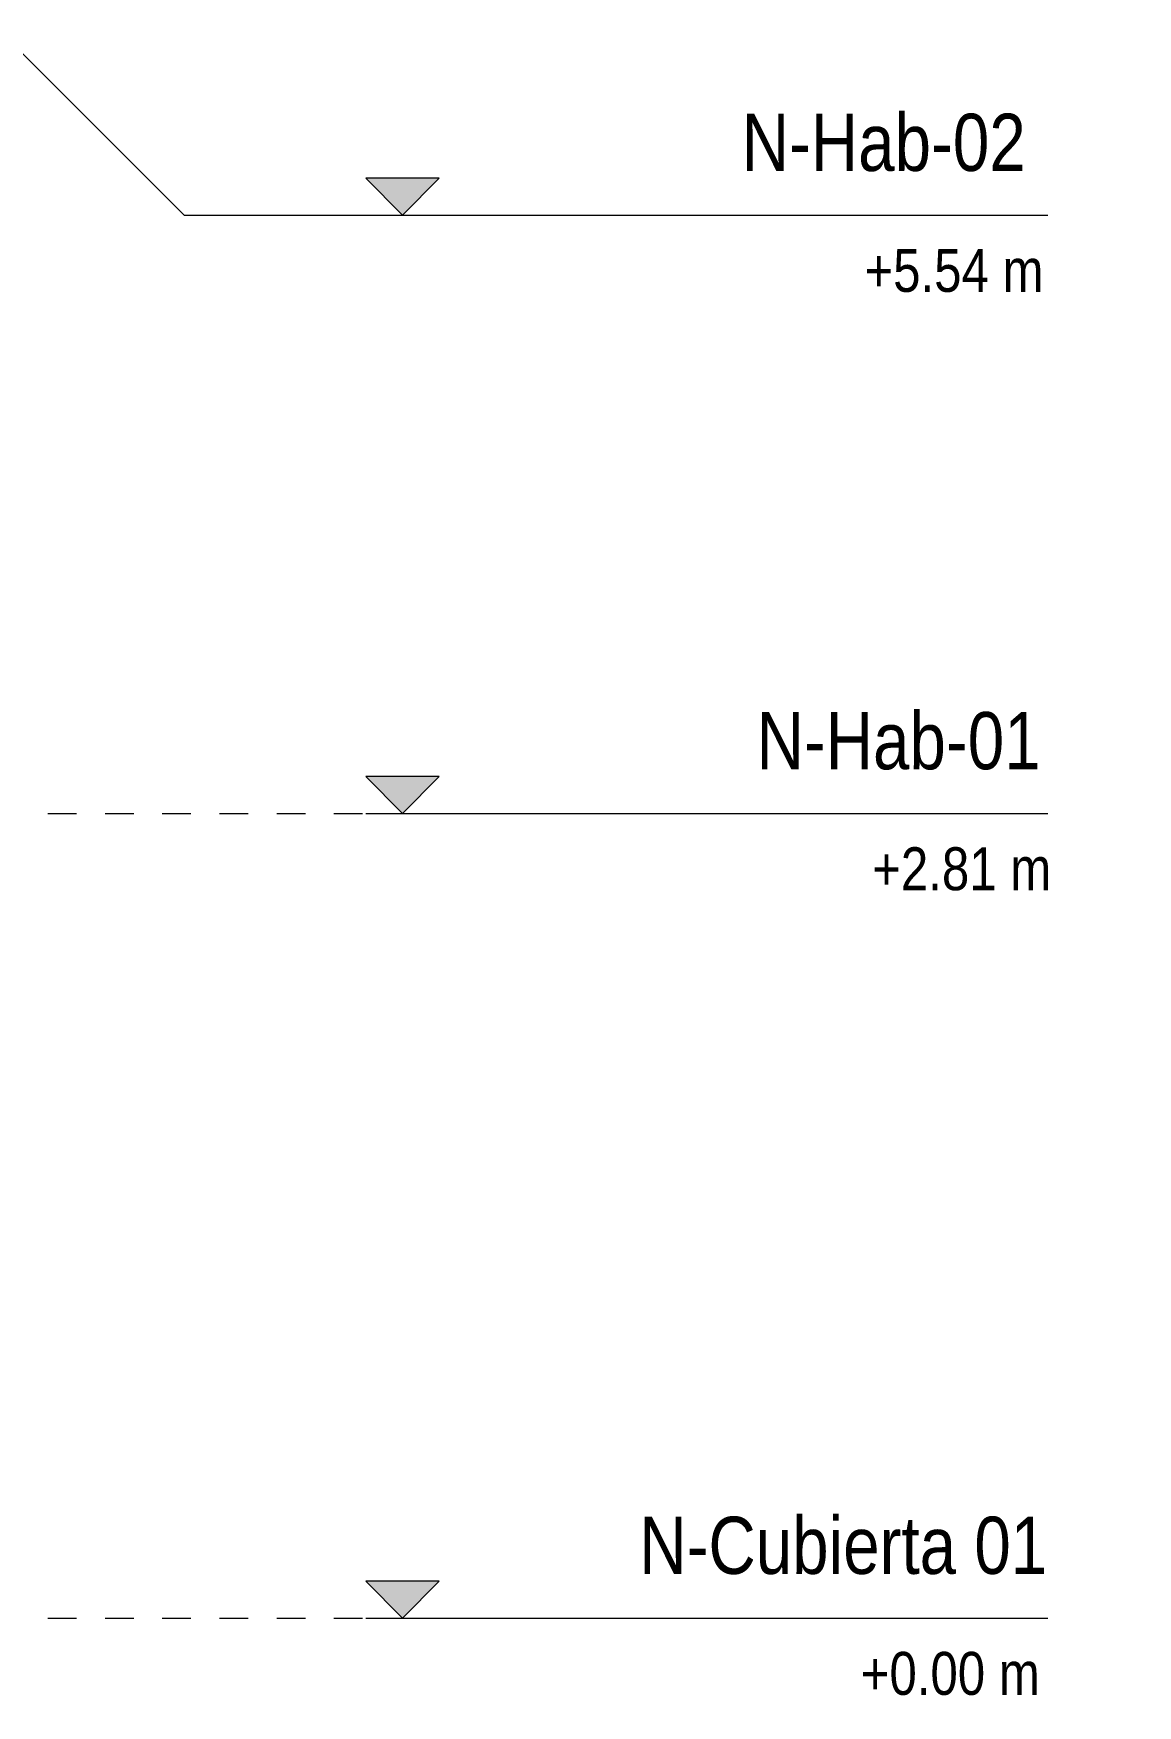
# Model space of a CAD drawing. Header units: metres. Extents: x -3 to 137, y -7 to 15.
# Drawn here: x 33.5 to 37.36, y -0.31 to 5.54 of the extents above; entities that cross this region are included whole.
import ezdxf

# ---------------------------------------------------------------- set-up
doc = ezdxf.new("R2010")
doc.units = ezdxf.units.M
doc.linetypes.add('Centre', pattern=[0.03175, 0.00635, -0.00475, 0.0159, -0.00475])
doc.layers.add('A-FLOR-LEVL', color=7, linetype='Continuous', lineweight=9)
doc.styles.add('Saira Condensed', font='SairaCondensed-Regular.ttf', dxfattribs={"height": 0.2})
doc.styles.add('Saira Condensed_1', font='SairaCondensed-Regular.ttf', dxfattribs={"height": 0.15})

# ---------------------------------------------------------------- blocks, each defined once
blk = doc.blocks.new('Level - Con_Triangulo-1145791-Elevation 4 - a')
at = {"layer": 'A-FLOR-LEVL', "true_color": 0xe2e2e2}
blk.add_hatch(color=254, dxfattribs=at).paths.add_polyline_path([(2.1688, 0.1286), (2.0402, 0), (1.9116, 0.1286)])
at = {"layer": 'A-FLOR-LEVL', "color": 253, "true_color": 0xaaaaaa}
for p, q in [((2.1688, 0.1286), (1.9116, 0.1286)), ((1.9116, 0.1286), (2.0402, 0)), ((2.0402, 0), (2.1688, 0.1286)), ((1.9116, 0), (4.296, 0))]:
    blk.add_line(p, q, dxfattribs=at)

msp = doc.modelspace()

# ---------------------------------------------------------------- linework, layer by layer
at = {"layer": 'A-FLOR-LEVL', "color": 253, "true_color": 0xaaaaaa}
for p, q in [((33.3921, 5.539), (34.0271, 4.904)), ((34.0271, 4.904), (34.6621, 4.904))]:
    msp.add_line(p, q, dxfattribs=at)
at = {"layer": 'A-FLOR-LEVL', "color": 253, "linetype": 'Centre', "true_color": 0xaaaaaa}
for p, q in [((17.1512, 2.8125), (34.6621, 2.8125)), ((17.1512, 0), (34.6621, 0))]:
    msp.add_line(p, q, dxfattribs=at)

# ---------------------------------------------------------------- block references
at = {"layer": 'A-FLOR-LEVL', "color": 253, "true_color": 0xaaaaaa}
for p in [(32.7505, 4.904), (32.7505, 2.8125), (32.7505, 0)]:
    msp.add_blockref('Level - Con_Triangulo-1145791-Elevation 4 - a', p, dxfattribs=at)

# ---------------------------------------------------------------- texts
at = {"layer": 'A-FLOR-LEVL', "color": 9, "true_color": 0xb7b7b7, "char_height": 0.15, "attachment_point": 1, "style": 'Saira Condensed_1', "bg_fill": 3, "box_fill_scale": 1.25, "bg_fill_color": 256, "bg_fill_true_color": 13158600, "bg_fill_transparency": 0}
for s, insert, width in [('+5.54 m', (36.4056, 4.7857), 0.737552), ('+2.81 m', (36.4326, 2.6942), 0.705485), ('+0.00 m', (36.3926, -0.1183), 0.753586)]:
    msp.add_mtext(s, dxfattribs=dict(at, insert=insert, width=width))

# ---------------------------------------------------------------- next in the draw order: texts
at = {"layer": 'A-FLOR-LEVL', "color": 9, "true_color": 0xb7b7b7, "char_height": 0.2, "attachment_point": 1, "style": 'Saira Condensed', "bg_fill": 3, "box_fill_scale": 1.25, "bg_fill_color": 256, "bg_fill_true_color": 13158600, "bg_fill_transparency": 0}
for s, insert, width in [('N-Hab-02', (35.9766, 5.2583), 1.258649), ('N-Hab-01', (36.0286, 3.1669), 1.194514), ('N-Cubierta 01', (35.6186, 0.3544), 1.691561)]:
    msp.add_mtext(s, dxfattribs=dict(at, insert=insert, width=width))

doc.saveas('drawing.dxf')
